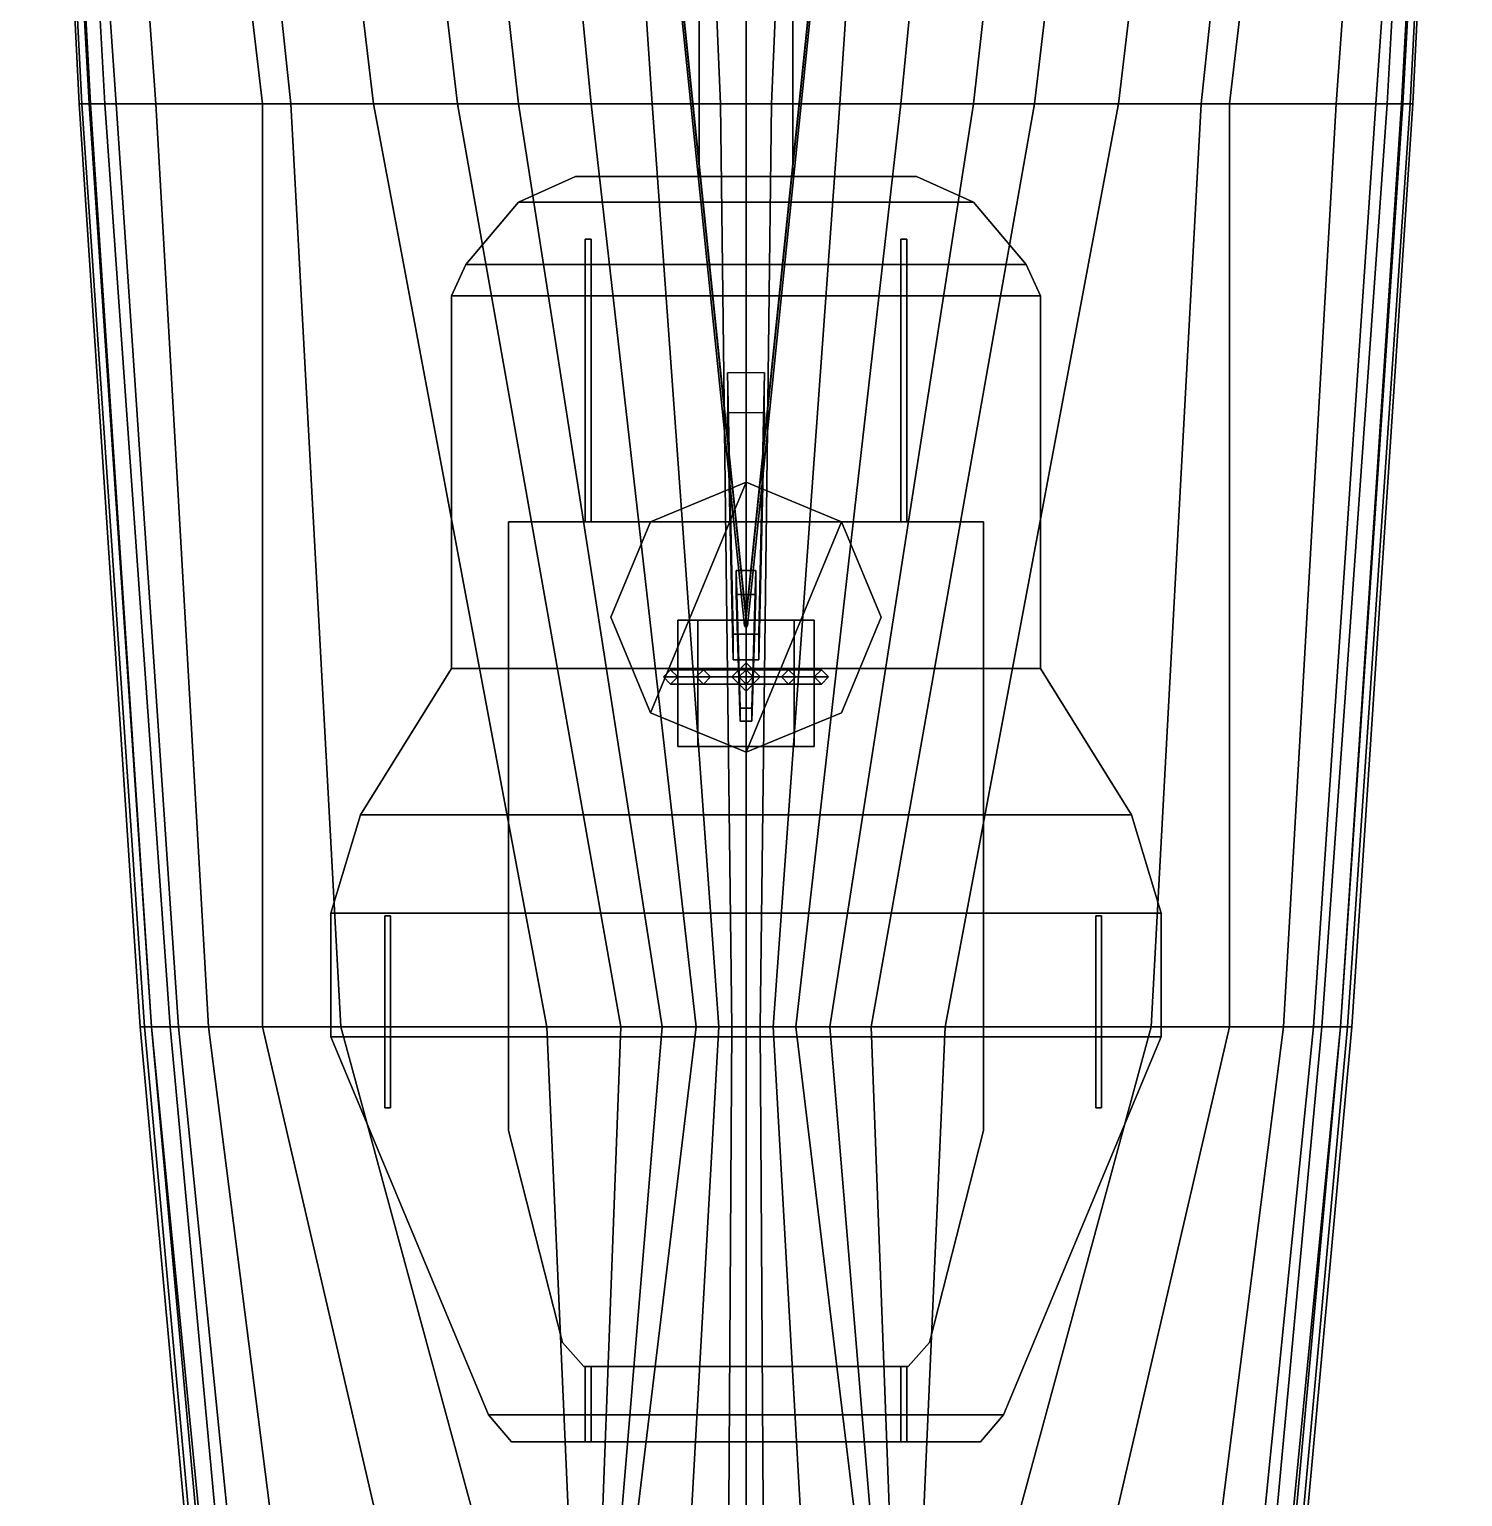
# Model space of a CAD drawing. Extents: x -5 to 5, y -54 to 54.
# Drawn here: x -5.04 to 5.04, y -40.35 to -30.04 of the extents above; entities that cross this region are included whole.
import ezdxf

# ---------------------------------------------------------------- set-up
doc = ezdxf.new("R2010")
doc.units = 0
doc.layers.get('0').update_dxf_attribs({"linetype": 'CONTINUOUS'})
doc.layers.add('SUPERSTRUCTURE', color=6, linetype='CONTINUOUS')

msp = doc.modelspace()

# ---------------------------------------------------------------- linework, layer by layer
for points in [[(-1.29, -21.69, 5.37), (-1.3, -21.7, 5.37), (-0.01, -34.23, 16.3), (0.005, -34.221, 16.3)], [(-1.3, -21.7, 5.37), (-1.29, -21.71, 5.37), (0.005, -34.239, 16.3), (-0.01, -34.23, 16.3)], [(-1.29, -21.71, 5.37), (-1.29, -21.69, 5.37), (0.005, -34.221, 16.3), (0.005, -34.239, 16.3)], [(-0.33, -31.07, 4.99), (-0.33, -21.71, 5.37), (-0.33, -21.71, 5.33), (-0.33, -31.07, 4.95)], [(0.33, -21.71, 5.37), (-0.33, -21.71, 5.37), (-0.33, -31.07, 4.99), (0.33, -31.07, 4.99)], [(-0.33, -31.07, 4.95), (-0.33, -21.71, 5.33), (0.33, -21.71, 5.33), (0.33, -31.07, 4.95)], [(1.29, -21.69, 5.37), (1.29, -21.71, 5.37), (-0.005, -34.239, 16.3), (-0.005, -34.221, 16.3)], [(1.3, -21.7, 5.37), (1.29, -21.69, 5.37), (-0.005, -34.221, 16.3), (0.01, -34.23, 16.3)], [(1.29, -21.71, 5.37), (1.3, -21.7, 5.37), (0.01, -34.23, 16.3), (-0.005, -34.239, 16.3)], [(0.33, -31.07, 4.95), (0.33, -21.71, 5.33), (0.33, -21.71, 5.37), (0.33, -31.07, 4.99)], [(-5.04, -23.51, 0.74), (-5.04, -23.51, 0.29), (-4.69, -30.56, 0.29), (-4.69, -30.56, 0.74)], [(-5.04, -23.51, 0.29), (-5.01, -23.51, -0.16), (-4.62, -30.56, -0.16), (-4.69, -30.56, 0.29)], [(-5.03, -23.51, 1.22), (-5.04, -23.51, 0.74), (-4.69, -30.56, 0.74), (-4.67, -30.56, 1.22)], [(-4.99, -23.51, 1.84), (-5.03, -23.51, 1.22), (-4.67, -30.56, 1.22), (-4.61, -30.56, 1.84)], [(-5.01, -23.51, -0.16), (-4.92, -23.51, -0.61), (-4.43, -30.56, -0.61), (-4.62, -30.56, -0.16)], [(-4.9, -23.51, 2.81), (-4.99, -23.51, 1.84), (-4.61, -30.56, 1.84), (-4.51, -30.56, 2.81)], [(-4.92, -23.51, -0.61), (-4.66, -23.51, -1.06), (-4.15, -30.56, -0.92), (-4.43, -30.56, -0.61)], [(-4.51, -30.56, 2.81), (4.51, -30.56, 2.81), (4.9, -23.51, 2.81), (-4.9, -23.51, 2.81)], [(-4.66, -23.51, -1.06), (-4.23, -23.51, -1.42), (-3.4, -30.56, -1.42), (-4.15, -30.56, -0.92)], [(-4.23, -23.51, -1.42), (-3.95, -23.51, -1.53), (-3.2, -30.56, -1.53), (-3.4, -30.56, -1.42)], [(-3.95, -23.51, -1.53), (-3.46, -23.51, -1.86), (-2.62, -30.56, -1.86), (-3.2, -30.56, -1.53)], [(-3.46, -23.51, -1.86), (-2.86, -23.51, -2.16), (-2.03, -30.56, -2.16), (-2.62, -30.56, -1.86)], [(-2.86, -23.51, -2.16), (-2.39, -23.51, -2.39), (-1.6, -30.56, -2.39), (-2.03, -30.56, -2.16)], [(-2.39, -23.51, -2.39), (-1.78, -23.51, -2.67), (-1.09, -30.56, -2.67), (-1.6, -30.56, -2.39)], [(-1.78, -23.51, -2.67), (-1.13, -23.51, -2.95), (-0.66, -30.56, -2.95), (-1.09, -30.56, -2.67)], [(-1.13, -23.51, -2.95), (-0.48, -23.51, -3.25), (-0.18, -30.56, -3.35), (-0.66, -30.56, -2.95)], [(-0.48, -23.51, -3.25), (0, -23.51, -3.41), (0, -30.56, -3.41), (-0.18, -30.56, -3.35)], [(0.18, -30.56, -3.35), (0, -30.56, -3.41), (0, -23.51, -3.41), (0.48, -23.51, -3.25)], [(0.66, -30.56, -2.95), (0.18, -30.56, -3.35), (0.48, -23.51, -3.25), (1.13, -23.51, -2.95)], [(1.09, -30.56, -2.67), (0.66, -30.56, -2.95), (1.13, -23.51, -2.95), (1.78, -23.51, -2.67)], [(1.6, -30.56, -2.39), (1.09, -30.56, -2.67), (1.78, -23.51, -2.67), (2.39, -23.51, -2.39)], [(2.03, -30.56, -2.16), (1.6, -30.56, -2.39), (2.39, -23.51, -2.39), (2.86, -23.51, -2.16)], [(2.62, -30.56, -1.86), (2.03, -30.56, -2.16), (2.86, -23.51, -2.16), (3.46, -23.51, -1.86)], [(3.2, -30.56, -1.53), (2.62, -30.56, -1.86), (3.46, -23.51, -1.86), (3.95, -23.51, -1.53)], [(3.4, -30.56, -1.42), (3.2, -30.56, -1.53), (3.95, -23.51, -1.53), (4.23, -23.51, -1.42)], [(4.15, -30.56, -0.92), (3.4, -30.56, -1.42), (4.23, -23.51, -1.42), (4.66, -23.51, -1.06)], [(4.43, -30.56, -0.61), (4.15, -30.56, -0.92), (4.66, -23.51, -1.06), (4.92, -23.51, -0.61)], [(4.62, -30.56, -0.16), (4.43, -30.56, -0.61), (4.92, -23.51, -0.61), (5.01, -23.51, -0.16)], [(4.51, -30.56, 2.81), (4.61, -30.56, 1.84), (4.99, -23.51, 1.84), (4.9, -23.51, 2.81)], [(4.61, -30.56, 1.84), (4.67, -30.56, 1.22), (5.03, -23.51, 1.22), (4.99, -23.51, 1.84)], [(4.69, -30.56, 0.29), (4.62, -30.56, -0.16), (5.01, -23.51, -0.16), (5.04, -23.51, 0.29)], [(4.67, -30.56, 1.22), (4.69, -30.56, 0.74), (5.04, -23.51, 0.74), (5.03, -23.51, 1.22)], [(4.69, -30.56, 0.74), (4.69, -30.56, 0.29), (5.04, -23.51, 0.29), (5.04, -23.51, 0.74)], [(-4.69, -30.56, 0.74), (-4.69, -30.56, 0.29), (-4.26, -37.05, 0.29), (-4.26, -37.05, 0.74)], [(-4.69, -30.56, 0.29), (-4.62, -30.56, -0.16), (-4.18, -37.05, -0.16), (-4.26, -37.05, 0.29)], [(-4.67, -30.56, 1.22), (-4.69, -30.56, 0.74), (-4.26, -37.05, 0.74), (-4.23, -37.05, 1.22)], [(-4.61, -30.56, 1.84), (-4.67, -30.56, 1.22), (-4.23, -37.05, 1.22), (-4.18, -37.05, 1.84)], [(-4.62, -30.56, -0.16), (-4.43, -30.56, -0.61), (-3.99, -37.05, -0.47), (-4.18, -37.05, -0.16)], [(-4.51, -30.56, 2.81), (-4.61, -30.56, 1.84), (-4.18, -37.05, 1.84), (-4.05, -37.05, 2.82)], [(-4.05, -37.05, 2.82), (4.05, -37.05, 2.82), (4.51, -30.56, 2.81), (-4.51, -30.56, 2.81)], [(-4.43, -30.56, -0.61), (-4.15, -30.56, -0.92), (-3.78, -37.05, -0.67), (-3.99, -37.05, -0.47)], [(-4.15, -30.56, -0.92), (-3.4, -30.56, -1.42), (-3.4, -37.05, -0.92), (-3.78, -37.05, -0.67)], [(-3.4, -30.56, -1.42), (-3.2, -30.56, -1.53), (-2.85, -37.05, -1.19), (-3.4, -37.05, -0.92)], [(-3.2, -30.56, -1.53), (-2.62, -30.56, -1.86), (-1.4, -37.05, -1.86), (-2.85, -37.05, -1.19)], [(-2.62, -30.56, -1.86), (-2.03, -30.56, -2.16), (-0.88, -37.05, -2.16), (-1.4, -37.05, -1.86)], [(-2.03, -30.56, -2.16), (-1.6, -30.56, -2.39), (-0.59, -37.05, -2.39), (-0.88, -37.05, -2.16)], [(-1.6, -30.56, -2.39), (-1.09, -30.56, -2.67), (-0.35, -37.05, -2.67), (-0.59, -37.05, -2.39)], [(-1.09, -30.56, -2.67), (-0.66, -30.56, -2.95), (-0.19, -37.05, -2.95), (-0.35, -37.05, -2.67)], [(-0.66, -30.56, -2.95), (-0.18, -30.56, -3.35), (-0.1, -37.05, -3.35), (-0.19, -37.05, -2.95)], [(-0.18, -30.56, -3.35), (0, -30.56, -3.41), (0, -37.05, -3.41), (-0.1, -37.05, -3.35)], [(0.1, -37.05, -3.35), (0, -37.05, -3.41), (0, -30.56, -3.41), (0.18, -30.56, -3.35)], [(0.19, -37.05, -2.95), (0.1, -37.05, -3.35), (0.18, -30.56, -3.35), (0.66, -30.56, -2.95)], [(0.35, -37.05, -2.67), (0.19, -37.05, -2.95), (0.66, -30.56, -2.95), (1.09, -30.56, -2.67)], [(0.59, -37.05, -2.39), (0.35, -37.05, -2.67), (1.09, -30.56, -2.67), (1.6, -30.56, -2.39)], [(0.88, -37.05, -2.16), (0.59, -37.05, -2.39), (1.6, -30.56, -2.39), (2.03, -30.56, -2.16)], [(1.4, -37.05, -1.86), (0.88, -37.05, -2.16), (2.03, -30.56, -2.16), (2.62, -30.56, -1.86)], [(2.85, -37.05, -1.19), (1.4, -37.05, -1.86), (2.62, -30.56, -1.86), (3.2, -30.56, -1.53)], [(3.4, -37.05, -0.92), (2.85, -37.05, -1.19), (3.2, -30.56, -1.53), (3.4, -30.56, -1.42)], [(3.78, -37.05, -0.67), (3.4, -37.05, -0.92), (3.4, -30.56, -1.42), (4.15, -30.56, -0.92)], [(3.99, -37.05, -0.47), (3.78, -37.05, -0.67), (4.15, -30.56, -0.92), (4.43, -30.56, -0.61)], [(4.18, -37.05, -0.16), (3.99, -37.05, -0.47), (4.43, -30.56, -0.61), (4.62, -30.56, -0.16)], [(4.05, -37.05, 2.82), (4.18, -37.05, 1.84), (4.61, -30.56, 1.84), (4.51, -30.56, 2.81)], [(4.26, -37.05, 0.29), (4.18, -37.05, -0.16), (4.62, -30.56, -0.16), (4.69, -30.56, 0.29)], [(4.18, -37.05, 1.84), (4.23, -37.05, 1.22), (4.67, -30.56, 1.22), (4.61, -30.56, 1.84)], [(4.23, -37.05, 1.22), (4.26, -37.05, 0.74), (4.69, -30.56, 0.74), (4.67, -30.56, 1.22)], [(4.26, -37.05, 0.74), (4.26, -37.05, 0.29), (4.69, -30.56, 0.29), (4.69, -30.56, 0.74)], [(1.6, -31.25, 4.99), (1.2, -31.07, 4.99), (-1.2, -31.07, 4.99), (-1.6, -31.25, 4.99)], [(-1.2, -31.07, 4.99), (-1.2, -31.07, 4.95), (-1.6, -31.25, 4.95), (-1.6, -31.25, 4.99)], [(-1.6, -31.25, 4.95), (-1.2, -31.07, 4.95), (1.2, -31.07, 4.95), (1.6, -31.25, 4.95)], [(-0.33, -31.07, 4.99), (-0.33, -31.07, 4.95), (-1.2, -31.07, 4.95), (-1.2, -31.07, 4.99)], [(1.2, -31.07, 4.99), (1.2, -31.07, 4.95), (0.33, -31.07, 4.95), (0.33, -31.07, 4.99)], [(1.6, -31.25, 4.95), (1.2, -31.07, 4.95), (1.2, -31.07, 4.99), (1.6, -31.25, 4.99)], [(1.6, -31.25, 4.95), (1.97, -31.69, 4.95), (-1.97, -31.69, 4.95), (-1.6, -31.25, 4.95)], [(-1.6, -31.25, 4.99), (-1.97, -31.69, 4.99), (1.97, -31.69, 4.99), (1.6, -31.25, 4.99)], [(-1.97, -31.69, 4.95), (-1.97, -31.69, 4.99), (-1.6, -31.25, 4.99), (-1.6, -31.25, 4.95)], [(1.6, -31.25, 4.99), (1.97, -31.69, 4.99), (1.97, -31.69, 4.95), (1.6, -31.25, 4.95)], [(-1.13, -31.51, 4.86), (-1.13, -33.5, 4.41), (-1.13, -33.5, 4.95), (-1.13, -31.51, 4.95)], [(-1.13, -31.51, 4.95), (-1.09, -31.51, 4.95), (-1.09, -31.51, 4.86), (-1.13, -31.51, 4.86)], [(-1.09, -31.51, 4.86), (-1.09, -33.5, 4.41), (-1.13, -33.5, 4.41), (-1.13, -31.51, 4.86)], [(-1.09, -31.51, 4.95), (-1.09, -33.5, 4.95), (-1.09, -33.5, 4.41), (-1.09, -31.51, 4.86)], [(1.09, -31.51, 4.95), (1.13, -31.51, 4.95), (1.13, -31.51, 4.86), (1.09, -31.51, 4.86)], [(1.13, -31.51, 4.86), (1.13, -33.5, 4.41), (1.09, -33.5, 4.41), (1.09, -31.51, 4.86)], [(1.09, -31.51, 4.86), (1.09, -33.5, 4.41), (1.09, -33.5, 4.95), (1.09, -31.51, 4.95)], [(1.13, -31.51, 4.95), (1.13, -33.5, 4.95), (1.13, -33.5, 4.41), (1.13, -31.51, 4.86)], [(-2.07, -31.91, 4.95), (-1.97, -31.69, 4.95), (1.97, -31.69, 4.95), (2.07, -31.91, 4.95)], [(2.07, -31.91, 4.99), (1.97, -31.69, 4.99), (-1.97, -31.69, 4.99), (-2.07, -31.91, 4.99)], [(-1.97, -31.69, 4.99), (-1.97, -31.69, 4.95), (-2.07, -31.91, 4.95), (-2.07, -31.91, 4.99)], [(2.07, -31.91, 4.95), (1.97, -31.69, 4.95), (1.97, -31.69, 4.99), (2.07, -31.91, 4.99)], [(2.07, -34.53, 4.99), (2.07, -31.91, 4.99), (-2.07, -31.91, 4.99), (-2.07, -34.53, 4.99)], [(-2.07, -34.53, 4.95), (-2.07, -31.91, 4.95), (2.07, -31.91, 4.95), (2.07, -34.53, 4.95)], [(-2.07, -31.91, 4.99), (-2.07, -31.91, 4.95), (-2.07, -34.53, 4.95), (-2.07, -34.53, 4.99)], [(2.07, -34.53, 4.95), (2.07, -31.91, 4.95), (2.07, -31.91, 4.99), (2.07, -34.53, 4.99)], [(0.09, -34.29, 16.24), (0.13, -32.45, 2.81), (-0.13, -32.45, 2.81), (-0.09, -34.29, 16.24)], [(-0.09, -34.29, 16.24), (-0.13, -32.45, 2.81), (-0.13, -32.73, 2.81), (-0.09, -34.47, 16.24)], [(0.13, -32.73, 2.81), (0.13, -32.45, 2.81), (0.09, -34.29, 16.24), (0.09, -34.47, 16.24)], [(-0.09, -34.47, 16.24), (-0.13, -32.73, 2.81), (0.13, -32.73, 2.81), (0.09, -34.47, 16.24)], [(-0.672, -34.842, 9.43), (0, -33.22, 9.43), (-0.672, -33.498, 9.43), (-0.95, -34.17, 9.43)], [(-0.95, -34.17, 9.39), (-0.672, -33.498, 9.39), (0, -33.22, 9.39), (-0.672, -34.842, 9.39)], [(0, -33.22, 9.39), (-0.672, -33.498, 9.39), (-0.672, -33.498, 9.43), (0, -33.22, 9.43)], [(0, -35.12, 9.43), (0.672, -33.498, 9.43), (0, -33.22, 9.43), (-0.672, -34.842, 9.43)], [(-0.672, -34.842, 9.39), (0, -33.22, 9.39), (0.672, -33.498, 9.39), (0, -35.12, 9.39)], [(0.672, -33.498, 9.39), (0, -33.22, 9.39), (0, -33.22, 9.43), (0.672, -33.498, 9.43)], [(-0.672, -33.498, 9.39), (-0.95, -34.17, 9.39), (-0.95, -34.17, 9.43), (-0.672, -33.498, 9.43)], [(0.672, -34.842, 9.43), (0.95, -34.17, 9.43), (0.672, -33.498, 9.43), (0, -35.12, 9.43)], [(0, -35.12, 9.39), (0.672, -33.498, 9.39), (0.95, -34.17, 9.39), (0.672, -34.842, 9.39)], [(0.95, -34.17, 9.39), (0.672, -33.498, 9.39), (0.672, -33.498, 9.43), (0.95, -34.17, 9.43)], [(-0.04, -34.81, 20.71), (-0.07, -33.84, 14.19), (-0.07, -34.01, 14.19), (-0.04, -34.9, 20.71)], [(0.04, -34.81, 20.71), (0.07, -33.84, 14.19), (-0.07, -33.84, 14.19), (-0.04, -34.81, 20.71)], [(-0.07, -34.01, 14.19), (-0.07, -33.84, 14.19), (0.07, -33.84, 14.19), (0.07, -34.01, 14.19)], [(0.07, -34.01, 14.19), (0.07, -33.84, 14.19), (0.04, -34.81, 20.71), (0.04, -34.9, 20.71)], [(-0.04, -34.9, 20.71), (-0.07, -34.01, 14.19), (0.07, -34.01, 14.19), (0.04, -34.9, 20.71)], [(-0.95, -34.17, 9.39), (-0.672, -34.842, 9.39), (-0.672, -34.842, 9.43), (-0.95, -34.17, 9.43)], [(-0.48, -35.08, 10.57), (-0.339, -35.08, 10.909), (-0.339, -34.19, 10.909), (-0.48, -34.19, 10.57)], [(-0.339, -35.08, 10.231), (-0.48, -35.08, 10.57), (-0.48, -34.19, 10.57), (-0.339, -34.19, 10.231)], [(-0.339, -34.19, 10.909), (0.48, -34.19, 10.57), (0.339, -34.19, 10.231), (-0.48, -34.19, 10.57)], [(-0.48, -34.19, 10.57), (0.339, -34.19, 10.231), (0, -34.19, 10.09), (-0.339, -34.19, 10.231)], [(-0.339, -35.08, 10.909), (0, -35.08, 11.05), (0, -34.19, 11.05), (-0.339, -34.19, 10.909)], [(0, -35.08, 10.09), (-0.339, -35.08, 10.231), (-0.339, -34.19, 10.231), (0, -34.19, 10.09)], [(0, -34.19, 11.05), (0.339, -34.19, 10.909), (0.48, -34.19, 10.57), (-0.339, -34.19, 10.909)], [(0, -35.08, 11.05), (0.339, -35.08, 10.909), (0.339, -34.19, 10.909), (0, -34.19, 11.05)], [(0.339, -35.08, 10.231), (0, -35.08, 10.09), (0, -34.19, 10.09), (0.339, -34.19, 10.231)], [(0.339, -35.08, 10.909), (0.48, -35.08, 10.57), (0.48, -34.19, 10.57), (0.339, -34.19, 10.909)], [(0.48, -35.08, 10.57), (0.339, -35.08, 10.231), (0.339, -34.19, 10.231), (0.48, -34.19, 10.57)], [(0.672, -34.842, 9.39), (0.95, -34.17, 9.39), (0.95, -34.17, 9.43), (0.672, -34.842, 9.43)], [(0.09, -34.47, 16.24), (0.09, -34.29, 16.24), (-0.09, -34.29, 16.24), (-0.09, -34.47, 16.24)], [(2.71, -35.56, 4.99), (2.07, -34.53, 4.99), (-2.07, -34.53, 4.99), (-2.71, -35.56, 4.99)], [(-2.07, -34.53, 4.99), (-2.07, -34.53, 4.95), (-2.71, -35.56, 4.95), (-2.71, -35.56, 4.99)], [(-2.71, -35.56, 4.95), (-2.07, -34.53, 4.95), (2.07, -34.53, 4.95), (2.71, -35.56, 4.95)], [(-0.3, -34.54, 9.9), (-0.35, -34.59, 9.85), (-0.58, -34.59, 10.11), (-0.53, -34.54, 10.15)], [(-0.53, -34.54, 10.15), (-0.58, -34.59, 10.11), (-0.58, -34.59, 10.65), (-0.53, -34.54, 10.65)], [(-0.53, -34.64, 10.65), (-0.48, -34.59, 10.65), (-0.53, -34.54, 10.65), (-0.58, -34.59, 10.65)], [(-0.25, -34.59, 9.95), (-0.3, -34.54, 9.9), (-0.53, -34.54, 10.15), (-0.48, -34.59, 10.19)], [(-0.48, -34.59, 10.19), (-0.53, -34.54, 10.15), (-0.53, -34.54, 10.65), (-0.48, -34.59, 10.65)], [(-0.35, -34.59, 9.85), (-0.3, -34.54, 9.9), (0.3, -34.54, 9.9), (0.35, -34.59, 9.85)], [(-0.3, -34.54, 9.9), (-0.25, -34.59, 9.95), (0.25, -34.59, 9.95), (0.3, -34.54, 9.9)], [(-0.05, -34.59, 9.85), (0, -34.54, 9.9), (0, -34.49, 9.43), (-0.1, -34.59, 9.43)], [(0, -34.54, 9.9), (0.05, -34.59, 9.85), (0.1, -34.59, 9.43), (0, -34.49, 9.43)], [(0.3, -34.54, 9.9), (0.25, -34.59, 9.95), (0.48, -34.59, 10.19), (0.53, -34.54, 10.15)], [(0.35, -34.59, 9.85), (0.3, -34.54, 9.9), (0.53, -34.54, 10.15), (0.58, -34.59, 10.11)], [(0.53, -34.54, 10.15), (0.48, -34.59, 10.19), (0.48, -34.59, 10.65), (0.53, -34.54, 10.65)], [(0.53, -34.64, 10.65), (0.58, -34.59, 10.65), (0.53, -34.54, 10.65), (0.48, -34.59, 10.65)], [(0.58, -34.59, 10.11), (0.53, -34.54, 10.15), (0.53, -34.54, 10.65), (0.58, -34.59, 10.65)], [(2.71, -35.56, 4.95), (2.07, -34.53, 4.95), (2.07, -34.53, 4.99), (2.71, -35.56, 4.99)], [(-0.35, -34.59, 9.85), (-0.3, -34.64, 9.9), (-0.53, -34.64, 10.15), (-0.58, -34.59, 10.11)], [(-0.58, -34.59, 10.11), (-0.53, -34.64, 10.15), (-0.53, -34.64, 10.65), (-0.58, -34.59, 10.65)], [(-0.3, -34.64, 9.9), (-0.25, -34.59, 9.95), (-0.48, -34.59, 10.19), (-0.53, -34.64, 10.15)], [(-0.53, -34.64, 10.15), (-0.48, -34.59, 10.19), (-0.48, -34.59, 10.65), (-0.53, -34.64, 10.65)], [(-0.3, -34.64, 9.9), (-0.35, -34.59, 9.85), (0.35, -34.59, 9.85), (0.3, -34.64, 9.9)], [(-0.25, -34.59, 9.95), (-0.3, -34.64, 9.9), (0.3, -34.64, 9.9), (0.25, -34.59, 9.95)], [(0, -34.64, 9.9), (-0.05, -34.59, 9.85), (-0.1, -34.59, 9.43), (0, -34.69, 9.43)], [(0.05, -34.59, 9.85), (0, -34.64, 9.9), (0, -34.69, 9.43), (0.1, -34.59, 9.43)], [(0.25, -34.59, 9.95), (0.3, -34.64, 9.9), (0.53, -34.64, 10.15), (0.48, -34.59, 10.19)], [(0.3, -34.64, 9.9), (0.35, -34.59, 9.85), (0.58, -34.59, 10.11), (0.53, -34.64, 10.15)], [(0.48, -34.59, 10.19), (0.53, -34.64, 10.15), (0.53, -34.64, 10.65), (0.48, -34.59, 10.65)], [(0.53, -34.64, 10.15), (0.58, -34.59, 10.11), (0.58, -34.59, 10.65), (0.53, -34.64, 10.65)], [(-0.672, -34.842, 9.39), (0, -35.12, 9.39), (0, -35.12, 9.43), (-0.672, -34.842, 9.43)], [(0.04, -34.9, 20.71), (0.04, -34.81, 20.71), (-0.04, -34.81, 20.71), (-0.04, -34.9, 20.71)], [(0, -35.12, 9.39), (0.672, -34.842, 9.39), (0.672, -34.842, 9.43), (0, -35.12, 9.43)], [(-0.48, -35.08, 10.57), (0.339, -35.08, 10.231), (0.48, -35.08, 10.57), (-0.339, -35.08, 10.909)], [(-0.339, -35.08, 10.231), (0, -35.08, 10.09), (0.339, -35.08, 10.231), (-0.48, -35.08, 10.57)], [(-0.339, -35.08, 10.909), (0.48, -35.08, 10.57), (0.339, -35.08, 10.909), (0, -35.08, 11.05)], [(2.71, -35.56, 4.95), (2.92, -36.25, 4.95), (-2.92, -36.25, 4.95), (-2.71, -35.56, 4.95)], [(-2.92, -36.25, 4.95), (-2.92, -36.25, 4.99), (-2.71, -35.56, 4.99), (-2.71, -35.56, 4.95)], [(-2.71, -35.56, 4.99), (-2.92, -36.25, 4.99), (2.92, -36.25, 4.99), (2.71, -35.56, 4.99)], [(2.71, -35.56, 4.99), (2.92, -36.25, 4.99), (2.92, -36.25, 4.95), (2.71, -35.56, 4.95)], [(-2.92, -37.12, 4.95), (-2.92, -36.25, 4.95), (2.92, -36.25, 4.95), (2.92, -37.12, 4.95)], [(-2.92, -36.25, 4.99), (-2.92, -36.25, 4.95), (-2.92, -37.12, 4.95), (-2.92, -37.12, 4.99)], [(2.92, -37.12, 4.99), (2.92, -36.25, 4.99), (-2.92, -36.25, 4.99), (-2.92, -37.12, 4.99)], [(-2.5, -36.27, 2.81), (-2.54, -36.27, 2.81), (-2.54, -36.27, 4.95), (-2.5, -36.27, 4.95)], [(-2.54, -37.62, 4.95), (-2.54, -36.27, 4.95), (-2.54, -36.27, 2.81), (-2.54, -37.62, 2.82)], [(-2.5, -37.62, 2.82), (-2.5, -36.27, 2.81), (-2.5, -36.27, 4.95), (-2.5, -37.62, 4.95)], [(2.5, -36.27, 2.81), (2.46, -36.27, 2.81), (2.46, -36.27, 4.95), (2.5, -36.27, 4.95)], [(2.46, -37.62, 4.95), (2.46, -36.27, 4.95), (2.46, -36.27, 2.81), (2.46, -37.62, 2.82)], [(2.5, -37.62, 2.82), (2.5, -36.27, 2.81), (2.5, -36.27, 4.95), (2.5, -37.62, 4.95)], [(2.92, -37.12, 4.95), (2.92, -36.25, 4.95), (2.92, -36.25, 4.99), (2.92, -37.12, 4.99)], [(-4.26, -37.05, 0.74), (-4.26, -37.05, 0.29), (-3.68, -43.42, 0.14), (-3.68, -43.42, 0.74)], [(-4.26, -37.05, 0.29), (-4.18, -37.05, -0.16), (-3.56, -43.42, -0.16), (-3.68, -43.42, 0.14)], [(-4.23, -37.05, 1.22), (-4.26, -37.05, 0.74), (-3.68, -43.42, 0.74), (-3.65, -43.42, 1.22)], [(-4.18, -37.05, 1.84), (-4.23, -37.05, 1.22), (-3.65, -43.42, 1.22), (-3.6, -43.42, 1.84)], [(-4.18, -37.05, -0.16), (-3.99, -37.05, -0.47), (-3.35, -43.42, -0.4), (-3.56, -43.42, -0.16)], [(-4.05, -37.05, 2.82), (-4.18, -37.05, 1.84), (-3.6, -43.42, 1.84), (-3.46, -43.42, 2.86)], [(-3.46, -43.42, 2.86), (3.46, -43.42, 2.86), (4.05, -37.05, 2.82), (-4.05, -37.05, 2.82)], [(-3.99, -37.05, -0.47), (-3.78, -37.05, -0.67), (-2.97, -43.42, -0.59), (-3.35, -43.42, -0.4)], [(-3.78, -37.05, -0.67), (-3.4, -37.05, -0.92), (-1.92, -43.42, -0.92), (-2.97, -43.42, -0.59)], [(-3.4, -37.05, -0.92), (-2.85, -37.05, -1.19), (-1.12, -43.42, -1.19), (-1.92, -43.42, -0.92)], [(-1.81, -39.78, 4.95), (-2.92, -37.12, 4.95), (2.92, -37.12, 4.95), (1.81, -39.78, 4.95)], [(1.81, -39.78, 4.99), (2.92, -37.12, 4.99), (-2.92, -37.12, 4.99), (-1.81, -39.78, 4.99)], [(-2.92, -37.12, 4.99), (-2.92, -37.12, 4.95), (-1.81, -39.78, 4.95), (-1.81, -39.78, 4.99)], [(-2.85, -37.05, -1.19), (-1.4, -37.05, -1.86), (-1.12, -43.42, -1.19)], [(-1.4, -37.05, -1.86), (-0.88, -37.05, -2.16), (-1.12, -43.42, -1.19)], [(-0.35, -37.05, -2.67), (-0.19, -37.05, -2.95), (-0.55, -43.42, -1.42), (-1.12, -43.42, -1.19)], [(-0.59, -37.05, -2.39), (-0.35, -37.05, -2.67), (-1.12, -43.42, -1.19)], [(-0.88, -37.05, -2.16), (-0.59, -37.05, -2.39), (-1.12, -43.42, -1.19)], [(-0.19, -37.05, -2.95), (-0.1, -37.05, -3.35), (-0.14, -43.42, -1.61), (-0.55, -43.42, -1.42)], [(-0.1, -37.05, -3.35), (0, -37.05, -3.41), (0, -43.42, -1.63), (-0.14, -43.42, -1.61)], [(0.14, -43.42, -1.61), (0, -43.42, -1.63), (0, -37.05, -3.41), (0.1, -37.05, -3.35)], [(0.55, -43.42, -1.42), (0.14, -43.42, -1.61), (0.1, -37.05, -3.35), (0.19, -37.05, -2.95)], [(1.12, -43.42, -1.19), (0.55, -43.42, -1.42), (0.19, -37.05, -2.95), (0.35, -37.05, -2.67)], [(1.12, -43.42, -1.19), (1.12, -43.42, -1.19), (0.35, -37.05, -2.67), (0.59, -37.05, -2.39)], [(1.12, -43.42, -1.19), (1.12, -43.42, -1.19), (0.59, -37.05, -2.39), (0.88, -37.05, -2.16)], [(1.12, -43.42, -1.19), (1.12, -43.42, -1.19), (0.88, -37.05, -2.16), (1.4, -37.05, -1.86)], [(1.92, -43.42, -0.92), (1.12, -43.42, -1.19), (2.85, -37.05, -1.19), (3.4, -37.05, -0.92)], [(1.12, -43.42, -1.19), (1.12, -43.42, -1.19), (1.4, -37.05, -1.86), (2.85, -37.05, -1.19)], [(1.81, -39.78, 4.95), (2.92, -37.12, 4.95), (2.92, -37.12, 4.99), (1.81, -39.78, 4.99)], [(2.97, -43.42, -0.59), (1.92, -43.42, -0.92), (3.4, -37.05, -0.92), (3.78, -37.05, -0.67)], [(3.35, -43.42, -0.4), (2.97, -43.42, -0.59), (3.78, -37.05, -0.67), (3.99, -37.05, -0.47)], [(3.56, -43.42, -0.16), (3.35, -43.42, -0.4), (3.99, -37.05, -0.47), (4.18, -37.05, -0.16)], [(3.46, -43.42, 2.86), (3.6, -43.42, 1.84), (4.18, -37.05, 1.84), (4.05, -37.05, 2.82)], [(3.68, -43.42, 0.14), (3.56, -43.42, -0.16), (4.18, -37.05, -0.16), (4.26, -37.05, 0.29)], [(3.6, -43.42, 1.84), (3.65, -43.42, 1.22), (4.23, -37.05, 1.22), (4.18, -37.05, 1.84)], [(3.65, -43.42, 1.22), (3.68, -43.42, 0.74), (4.26, -37.05, 0.74), (4.23, -37.05, 1.22)], [(3.68, -43.42, 0.74), (3.68, -43.42, 0.14), (4.26, -37.05, 0.29), (4.26, -37.05, 0.74)], [(-2.5, -37.62, 4.95), (-2.54, -37.62, 4.95), (-2.54, -37.62, 2.82), (-2.5, -37.62, 2.82)], [(2.5, -37.62, 4.95), (2.46, -37.62, 4.95), (2.46, -37.62, 2.82), (2.5, -37.62, 2.82)], [(-1.13, -39.97, 4.95), (-1.13, -39.44, 4.95), (-1.13, -39.44, 4.46), (-1.13, -39.97, 4.86)], [(-1.13, -39.97, 4.86), (-1.13, -39.44, 4.46), (-1.09, -39.44, 4.46), (-1.09, -39.97, 4.86)], [(-1.09, -39.97, 4.86), (-1.09, -39.44, 4.46), (-1.09, -39.44, 4.95), (-1.09, -39.97, 4.95)], [(1.09, -39.97, 4.86), (1.09, -39.44, 4.46), (1.13, -39.44, 4.46), (1.13, -39.97, 4.86)], [(1.09, -39.97, 4.95), (1.09, -39.44, 4.95), (1.09, -39.44, 4.46), (1.09, -39.97, 4.86)], [(1.13, -39.97, 4.86), (1.13, -39.44, 4.46), (1.13, -39.44, 4.95), (1.13, -39.97, 4.95)], [(1.81, -39.78, 4.95), (1.65, -39.97, 4.95), (-1.65, -39.97, 4.95), (-1.81, -39.78, 4.95)], [(-1.65, -39.97, 4.95), (-1.65, -39.97, 4.99), (-1.81, -39.78, 4.99), (-1.81, -39.78, 4.95)], [(-1.81, -39.78, 4.99), (-1.65, -39.97, 4.99), (1.65, -39.97, 4.99), (1.81, -39.78, 4.99)], [(1.81, -39.78, 4.99), (1.65, -39.97, 4.99), (1.65, -39.97, 4.95), (1.81, -39.78, 4.95)], [(1.65, -39.97, 4.95), (1.65, -39.97, 4.99), (-1.65, -39.97, 4.99), (-1.65, -39.97, 4.95)], [(-1.09, -39.97, 4.95), (-1.13, -39.97, 4.95), (-1.13, -39.97, 4.86), (-1.09, -39.97, 4.86)], [(1.13, -39.97, 4.95), (1.09, -39.97, 4.95), (1.09, -39.97, 4.86), (1.13, -39.97, 4.86)]]:
    msp.add_3dface(points)
at = {"layer": 'SUPERSTRUCTURE'}
for points in [[(-1.67, -33.5, 4.95), (-1.67, -33.5, 2.81), (-1.67, -37.78, 2.82), (-1.67, -37.78, 4.95)], [(1.67, -33.5, 4.95), (1.67, -33.5, 2.81), (-1.67, -33.5, 2.81), (-1.67, -33.5, 4.95)], [(1.67, -37.78, 2.82), (1.67, -33.5, 2.81), (1.67, -33.5, 4.95), (1.67, -37.78, 4.95)], [(-1.67, -37.78, 4.95), (-1.67, -37.78, 2.82), (-1.29, -39.27, 2.83), (-1.29, -39.27, 4.95)], [(1.29, -39.27, 2.83), (1.67, -37.78, 2.82), (1.67, -37.78, 4.95), (1.29, -39.27, 4.95)], [(-1.29, -39.27, 4.95), (-1.29, -39.27, 2.83), (-1.14, -39.44, 2.83), (-1.14, -39.44, 4.95)], [(1.14, -39.44, 2.83), (1.29, -39.27, 2.83), (1.29, -39.27, 4.95), (1.14, -39.44, 4.95)], [(-1.14, -39.44, 4.95), (-1.14, -39.44, 2.83), (1.14, -39.44, 2.83), (1.14, -39.44, 4.95)]]:
    msp.add_3dface(points, dxfattribs=at)

doc.saveas('drawing.dxf')
